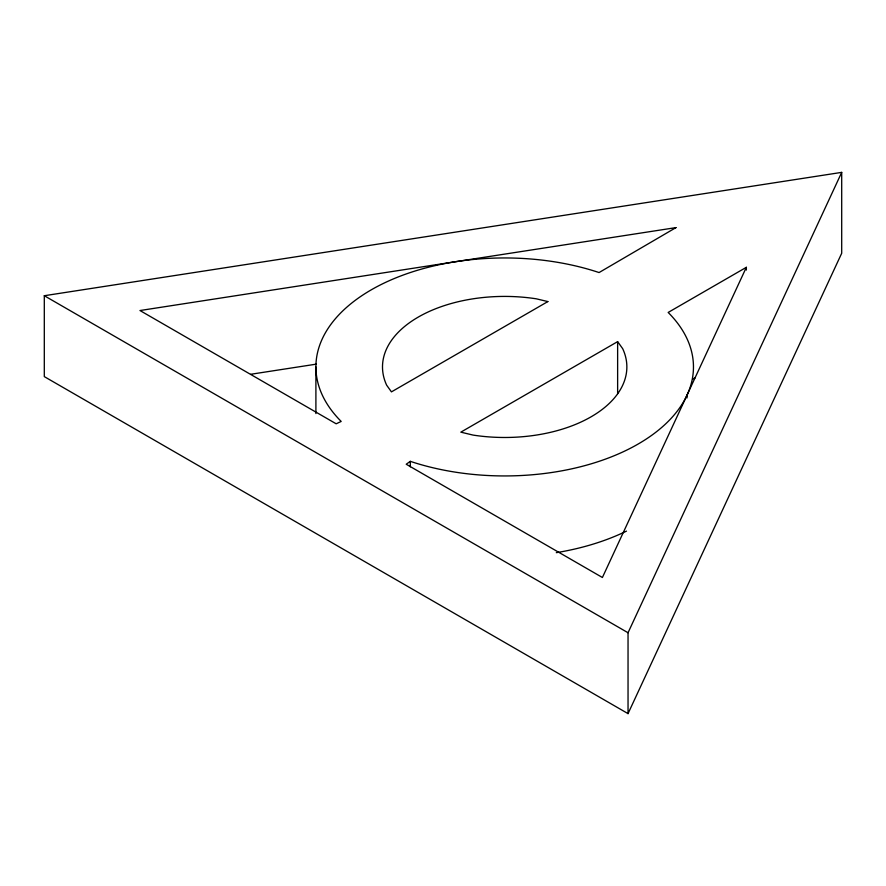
<?xml version="1.0" encoding="UTF-8"?>
<svg xmlns="http://www.w3.org/2000/svg" width="886" height="886" viewBox="0 0 886 886"><rect width="100%" height="100%" fill="white"/><g stroke="black" fill="none" stroke-linecap="round" stroke-linejoin="round"><path stroke-width="1.33" d="M746.355 267.306L602.402 577.495L406.22 464.231L410.296 461.34A188.773 108.989 0 0 0 638.164 444.019A188.773 108.989 0 0 0 668.166 312.448L746.355 267.306L746.355 270.053M628.041 713.629L628.041 632.748L841.7 172.371L44.3 295.725L44.3 376.616L628.041 713.629L841.7 253.252L841.7 172.371M617.631 341.631L460.831 432.158L473.058 435.081A122.179 70.537 0 0 0 622.692 348.685L617.631 341.631L617.631 393.727M693.04 378.975L695.41 377.602M250.738 374.28L316.357 364.135M44.3 295.725L628.041 632.748M687.027 395.156L687.027 397.903M410.296 461.34L410.296 466.822M315.903 366.948L315.903 413.563M626.468 531.113A188.773 108.989 0 0 1 556.319 552.665M675.963 227.613L599.069 272.556A188.773 108.989 0 0 0 371.19 289.877A188.773 108.989 0 0 0 341.188 421.437L336.171 423.796L139.988 310.532L675.963 227.613M547.858 301.572L391.446 391.878L386.661 385.2A122.179 70.537 0 0 1 536.296 298.815L547.858 301.572"/></g></svg>
